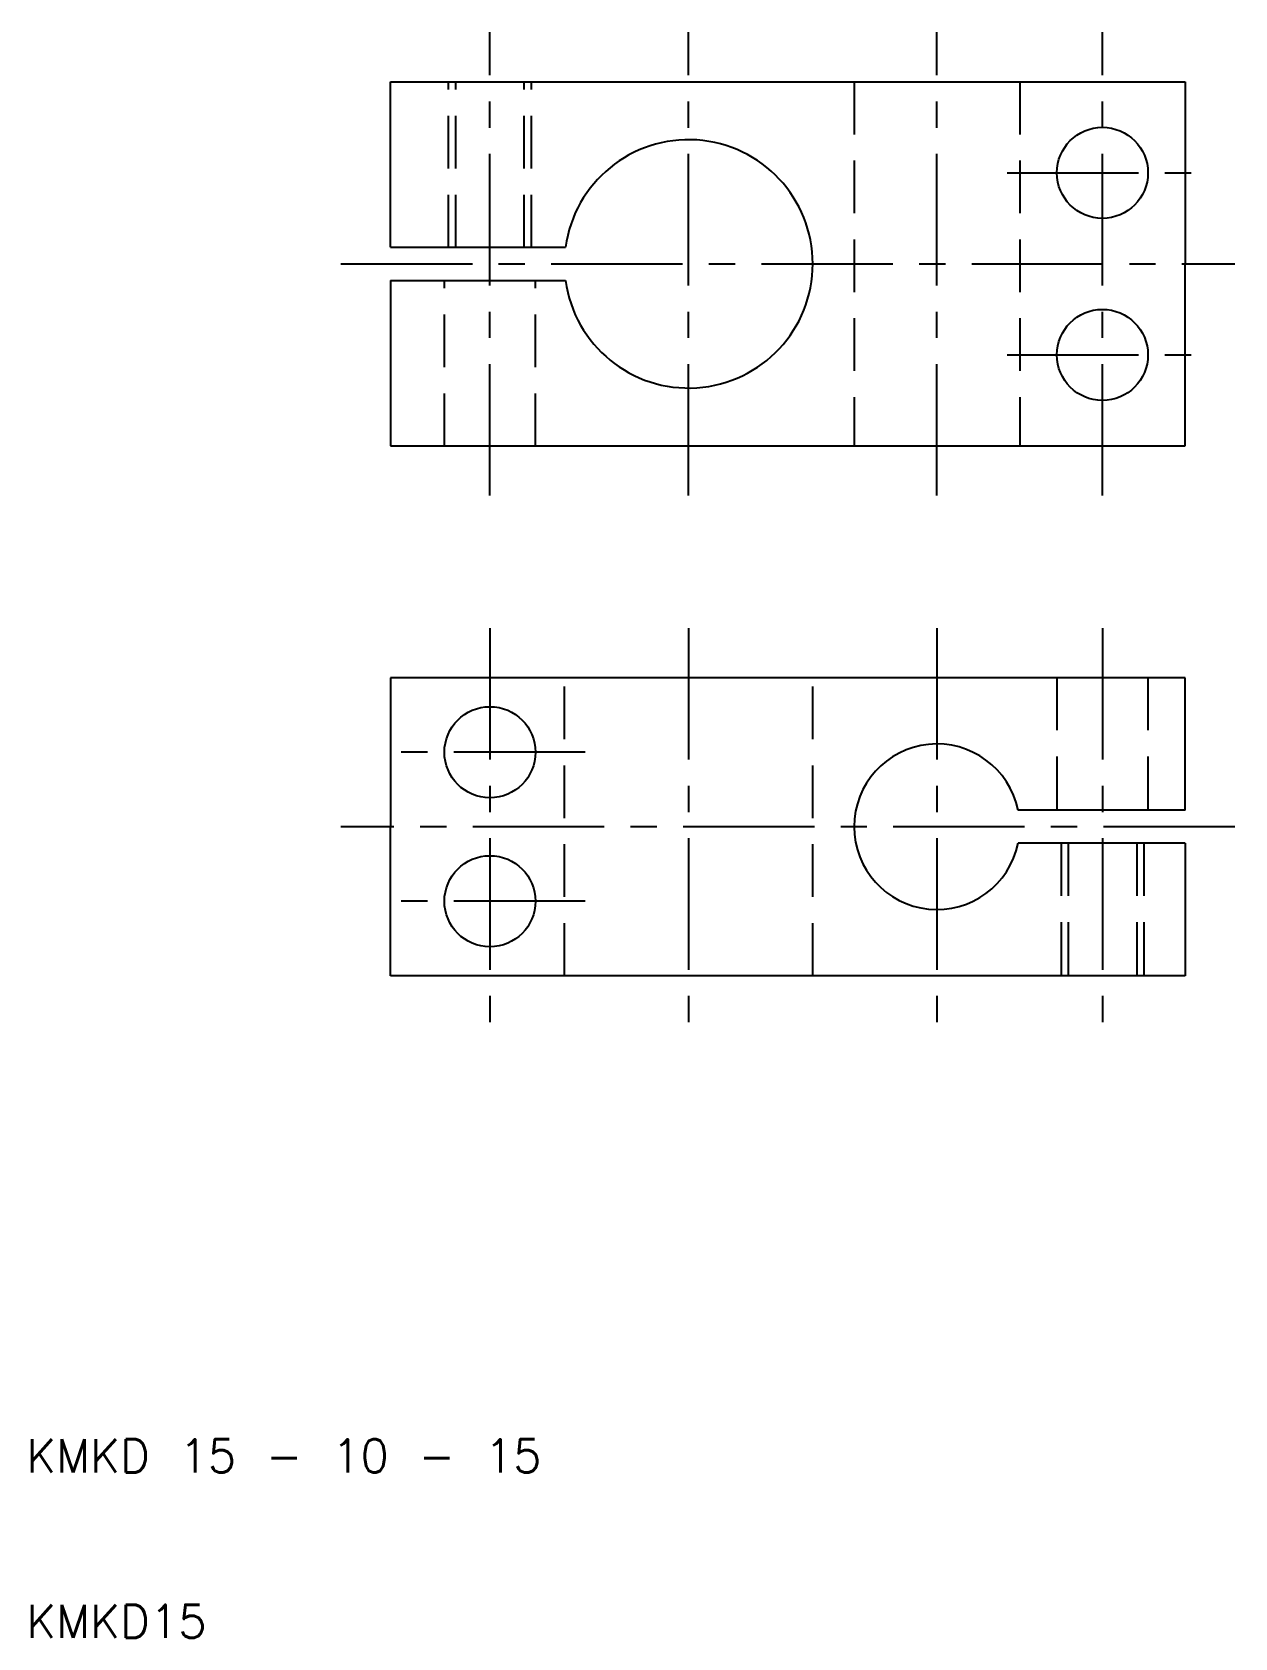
# Model space of a CAD drawing. Extents: x 10.3 to 83, y 10 to 107.
import ezdxf

# ---------------------------------------------------------------- set-up
doc = ezdxf.new("R2010")
doc.units = 0
doc.header["$LTSCALE"] = 0.25
doc.linetypes.add('CENTER', pattern=[50.8, 31.75, -6.35, 6.35, -6.35])
doc.linetypes.add('DASHED', pattern=[19.05, 12.7, -6.35])
doc.layers.get('0').update_dxf_attribs({"linetype": 'CONTINUOUS'})
doc.layers.add('CENTER', color=1, linetype='CENTER')
doc.styles.get("Standard").update_dxf_attribs({"font": 'txt.shx', "bigfont": 'extfont.shx'})

msp = doc.modelspace()

# ---------------------------------------------------------------- linework, layer by layer
for p, q in [((32, 104), (80, 104)), ((32, 94), (32, 104)), ((80, 104), (80, 93)), ((32, 94), (42.567, 94)), ((80, 82), (80, 93)), ((32, 92), (32, 82)), ((32, 92), (42.567, 92)), ((32, 82), (80, 82)), ((80, 68), (32, 68)), ((32, 68), (32, 59)), ((80, 60), (80, 68)), ((80, 60), (69.899, 60)), ((32, 50), (32, 59)), ((80, 58), (69.899, 58)), ((80, 58), (80, 50)), ((80, 50), (32, 50))]:
    msp.add_line(p, q)
at = {"color": 3, "linetype": 'DASHED'}
for p, q in [((35.5, 94), (35.5, 104)), ((35.933, 94), (35.933, 104)), ((40.067, 94), (40.067, 104)), ((40.5, 94), (40.5, 104)), ((60, 104), (60, 82)), ((70, 104), (70, 82)), ((35.25, 82), (35.25, 92)), ((40.75, 82), (40.75, 92)), ((42.5, 50), (42.5, 68)), ((57.5, 50), (57.5, 68)), ((72.25, 68), (72.25, 60)), ((77.75, 68), (77.75, 60)), ((72.5, 58), (72.5, 50)), ((72.933, 58), (72.933, 50)), ((77.067, 58), (77.067, 50)), ((77.5, 58), (77.5, 50))]:
    msp.add_line(p, q, dxfattribs=at)
for centre in [(75, 98.5), (75, 87.5), (38, 63.5), (38, 54.5)]:
    msp.add_circle(centre, 2.75)
for centre, radius, start, end in [((50, 93), 7.5, 187.66226, 172.33774), ((65, 59), 5, 11.53696, 348.46304)]:
    msp.add_arc(centre, radius, start, end)
at = {"layer": 'CENTER', "color": 1, "linetype": 'CENTER'}
for p, q in [((38, 79), (38, 107)), ((50, 79), (50, 107)), ((65, 79), (65, 107)), ((75, 79), (75, 107)), ((69.25, 98.5), (80.75, 98.5)), ((29, 93), (83, 93)), ((69.25, 87.5), (80.75, 87.5)), ((38, 71), (38, 47)), ((50, 71), (50, 47)), ((65, 71), (65, 47)), ((75, 71), (75, 47)), ((43.75, 63.5), (32.25, 63.5)), ((83, 59), (29, 59)), ((43.75, 54.5), (32.25, 54.5))]:
    msp.add_line(p, q, dxfattribs=at)

# ---------------------------------------------------------------- texts
for s, p in [('KMKD 15 - 10 - 15', (10, 20)), ('KMKD15', (10, 10))]:
    msp.add_text(s, height=2).set_placement(p)

doc.saveas('drawing.dxf')
